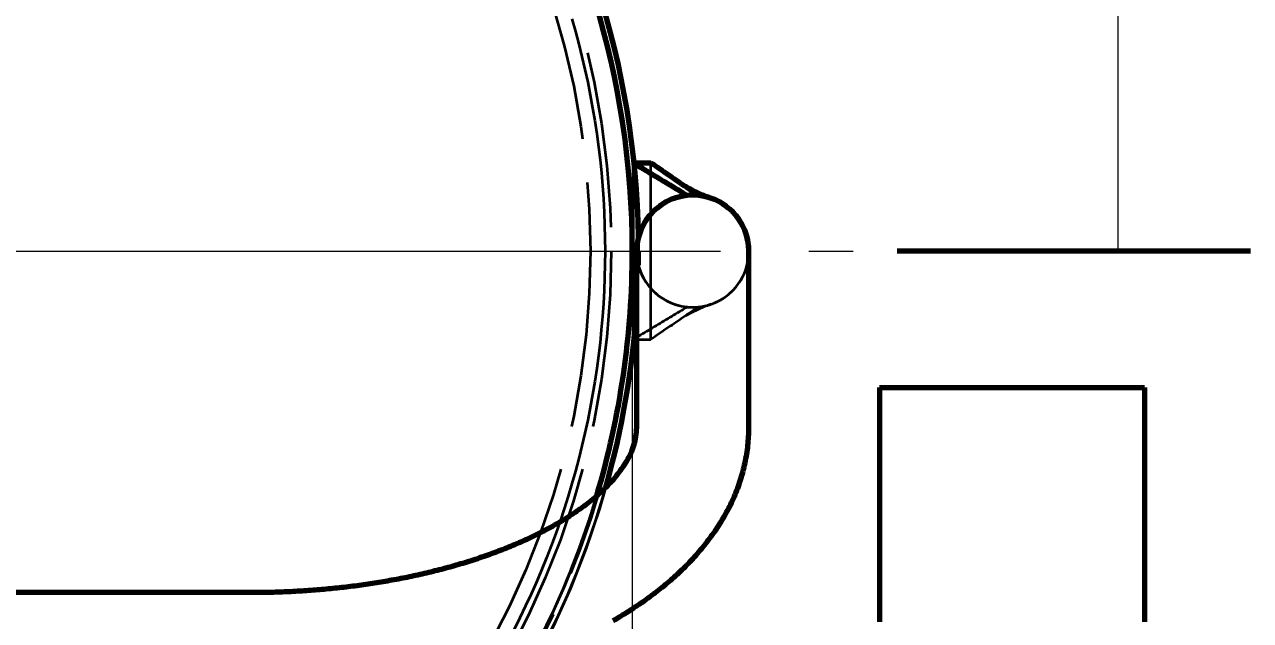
# Model space of a CAD drawing. Header units: millimetres. Extents: x 0 to 2382, y 0 to 420.
# Drawn here: x 162.24 to 190, y 124.72 to 138.23 of the extents above; entities that cross this region are included whole.
import ezdxf

# ---------------------------------------------------------------- set-up
doc = ezdxf.new("R2010")
doc.units = ezdxf.units.MM
doc.linetypes.add('IRAM-E-TRAZOS', pattern=[5, 4, -1])
doc.linetypes.add('IRAM-F-TRAZO-PUNTO', pattern=[20, 15, -2, 1, -2])
for name, color, linetype, lineweight in [('01-VISIBLE', 7, 'CONTINUOUS', 70), ('02-OCULTA', 4, 'IRAM-E-TRAZOS', 35), ('03-EJE', 1, 'IRAM-F-TRAZO-PUNTO', 18), ('04-COTA', 3, 'CONTINUOUS', 18), ('07-RECUADRO', 7, 'CONTINUOUS', 70), ('08-FINA', 5, 'CONTINUOUS', 18)]:
    doc.layers.add(name, color=color, linetype=linetype, lineweight=lineweight)
doc.styles.add('ISO3098', font='isocpeur.ttf')
doc.dimstyles.new('FLAMA-IRAM', dxfattribs={"dimtxt": 3.5, "dimasz": 3.5, "dimexe": 2, "dimexo": 1.5, "dimgap": 1, "dimtad": 1, "dimdec": 1, "dimtxsty": 'ISO3098', "dimblk": 'IRAM_FLECHA', "dimblk1": 'IRAM_FLECHA', "dimblk2": 'IRAM_FLECHA', "dimcen": 2.5, "dimclrd": 256, "dimclre": 256, "dimclrt": 256, "dimazin": 3, "dimtfac": 1, "dimtmove": 0, "dimatfit": 3, "dimlwd": 18, "dimlwe": 18})

# ---------------------------------------------------------------- blocks, each defined once
blk = doc.blocks.new('IRAM_FLECHA')
blk.add_solid([(0, 0), (-1, 0.125), (-1, -0.125)])

msp = doc.modelspace()

# ---------------------------------------------------------------- linework, layer by layer
at = {"layer": '01-VISIBLE'}
for p, q in [((176.42, 135.088), (176.04, 135.088)), ((176.1, 129.088), (176.1, 131.748)), ((178.64, 129.088), (178.64, 131.748)), ((176.04, 131.088), (176.1, 131.088)), ((181.6, 130), (187.6, 130)), ((145.63, 125.358), (167.37, 125.358))]:
    msp.add_line(p, q, dxfattribs=at)
for points in [[(177.244, 134.351), (177.201, 134.377), (177.158, 134.403), (177.115, 134.429), (177.072, 134.455), (177.029, 134.48), (176.986, 134.506), (176.943, 134.532), (176.9, 134.558), (176.857, 134.584), (176.814, 134.609), (176.771, 134.635), (176.729, 134.661), (176.686, 134.687), (176.643, 134.713), (176.6, 134.739), (176.557, 134.764), (176.514, 134.79), (176.471, 134.816), (176.428, 134.842), (176.385, 134.868), (176.342, 134.894), (176.299, 134.919), (176.256, 134.945), (176.213, 134.971), (176.171, 134.997), (176.128, 135.023), (176.085, 135.049), (176.042, 135.074)], [(177.118, 134.61), (177.074, 134.64), (177.03, 134.67), (176.987, 134.7), (176.943, 134.73), (176.9, 134.759), (176.856, 134.789), (176.812, 134.819), (176.769, 134.849), (176.725, 134.879), (176.682, 134.909), (176.638, 134.938), (176.594, 134.968), (176.551, 134.998), (176.507, 135.028), (176.464, 135.058), (176.42, 135.088)], [(177.496, 134.351), (177.454, 134.38), (177.412, 134.409), (177.37, 134.438), (177.328, 134.466), (177.286, 134.495), (177.244, 134.524), (177.202, 134.553), (177.16, 134.581), (177.118, 134.61)], [(177.789, 134.286), (177.739, 134.304), (177.689, 134.323), (177.639, 134.342), (177.59, 134.362), (177.54, 134.383), (177.491, 134.404), (177.443, 134.427), (177.395, 134.45), (177.347, 134.474), (177.3, 134.499), (177.253, 134.525), (177.207, 134.552), (177.162, 134.581), (177.118, 134.61)], [(176.1, 131.748), (176.1, 131.799), (176.1, 131.851), (176.1, 131.902), (176.1, 131.954), (176.1, 132.005), (176.1, 132.057), (176.1, 132.108), (176.1, 132.16), (176.1, 132.212), (176.1, 132.263), (176.1, 132.315), (176.1, 132.366), (176.1, 132.418), (176.1, 132.469), (176.1, 132.521), (176.1, 132.572), (176.1, 132.624), (176.1, 132.675), (176.1, 132.727), (176.1, 132.778), (176.1, 132.83), (176.1, 132.881), (176.1, 132.933), (176.1, 132.984), (176.1, 133.036), (176.1, 133.088)], [(178.64, 131.748), (178.64, 131.799), (178.64, 131.851), (178.64, 131.902), (178.64, 131.954), (178.64, 132.005), (178.64, 132.057), (178.64, 132.108), (178.64, 132.16), (178.64, 132.212), (178.64, 132.263), (178.64, 132.315), (178.64, 132.366), (178.64, 132.418), (178.64, 132.469), (178.64, 132.521), (178.64, 132.572), (178.64, 132.624), (178.64, 132.675), (178.64, 132.727), (178.64, 132.778), (178.64, 132.83), (178.64, 132.881), (178.64, 132.933), (178.64, 132.984), (178.64, 133.036), (178.64, 133.088)], [(176.1, 131.136), (176.09, 131.13), (176.081, 131.124), (176.071, 131.118), (176.061, 131.112), (176.051, 131.106), (176.042, 131.101)], [(181.6, 130), (181.6, 129.95), (181.6, 129.9), (181.6, 129.85), (181.6, 129.799), (181.6, 129.749), (181.6, 129.699), (181.6, 129.649), (181.6, 129.599), (181.6, 129.549), (181.6, 129.499), (181.6, 129.449), (181.6, 129.398), (181.6, 129.348), (181.6, 129.298), (181.6, 129.248), (181.6, 129.198), (181.6, 129.148), (181.6, 129.098), (181.6, 129.048), (181.6, 128.997), (181.6, 128.947), (181.6, 128.897), (181.6, 128.847), (181.6, 128.797), (181.6, 128.747), (181.6, 128.697), (181.6, 128.647), (181.6, 128.596), (181.6, 128.546), (181.6, 128.496), (181.6, 128.446), (181.6, 128.396), (181.6, 128.346), (181.6, 128.296), (181.6, 128.246), (181.6, 128.195), (181.6, 128.145), (181.6, 128.095), (181.6, 128.045), (181.6, 127.995), (181.6, 127.945), (181.6, 127.895), (181.6, 127.845), (181.6, 127.794), (181.6, 127.744), (181.6, 127.694), (181.6, 127.644), (181.6, 127.594), (181.6, 127.544), (181.6, 127.494), (181.6, 127.444), (181.6, 127.393), (181.6, 127.343), (181.6, 127.293), (181.6, 127.243), (181.6, 127.193), (181.6, 127.143), (181.6, 127.093), (181.6, 127.043), (181.6, 126.992), (181.6, 126.942), (181.6, 126.892), (181.6, 126.842), (181.6, 126.792), (181.6, 126.742), (181.6, 126.692), (181.6, 126.642), (181.6, 126.591), (181.6, 126.541), (181.6, 126.491), (181.6, 126.441), (181.6, 126.391), (181.6, 126.341), (181.6, 126.291), (181.6, 126.241), (181.6, 126.19), (181.6, 126.14), (181.6, 126.09), (181.6, 126.04), (181.6, 125.99), (181.6, 125.94), (181.6, 125.89), (181.6, 125.84), (181.6, 125.789), (181.6, 125.739), (181.6, 125.689), (181.6, 125.639), (181.6, 125.589), (181.6, 125.539), (181.6, 125.489), (181.6, 125.439), (181.6, 125.388), (181.6, 125.338), (181.6, 125.288), (181.6, 125.238), (181.6, 125.188), (181.6, 125.138), (181.6, 125.088), (181.6, 125.038), (181.6, 124.987), (181.6, 124.937), (181.6, 124.887), (181.6, 124.837), (181.6, 124.787), (181.6, 124.737), (181.6, 124.687)], [(187.6, 130), (187.6, 129.95), (187.6, 129.9), (187.6, 129.85), (187.6, 129.799), (187.6, 129.749), (187.6, 129.699), (187.6, 129.649), (187.6, 129.599), (187.6, 129.549), (187.6, 129.499), (187.6, 129.449), (187.6, 129.398), (187.6, 129.348), (187.6, 129.298), (187.6, 129.248), (187.6, 129.198), (187.6, 129.148), (187.6, 129.098), (187.6, 129.048), (187.6, 128.997), (187.6, 128.947), (187.6, 128.897), (187.6, 128.847), (187.6, 128.797), (187.6, 128.747), (187.6, 128.697), (187.6, 128.647), (187.6, 128.596), (187.6, 128.546), (187.6, 128.496), (187.6, 128.446), (187.6, 128.396), (187.6, 128.346), (187.6, 128.296), (187.6, 128.246), (187.6, 128.195), (187.6, 128.145), (187.6, 128.095), (187.6, 128.045), (187.6, 127.995), (187.6, 127.945), (187.6, 127.895), (187.6, 127.845), (187.6, 127.794), (187.6, 127.744), (187.6, 127.694), (187.6, 127.644), (187.6, 127.594), (187.6, 127.544), (187.6, 127.494), (187.6, 127.444), (187.6, 127.393), (187.6, 127.343), (187.6, 127.293), (187.6, 127.243), (187.6, 127.193), (187.6, 127.143), (187.6, 127.093), (187.6, 127.043), (187.6, 126.992), (187.6, 126.942), (187.6, 126.892), (187.6, 126.842), (187.6, 126.792), (187.6, 126.742), (187.6, 126.692), (187.6, 126.642), (187.6, 126.591), (187.6, 126.541), (187.6, 126.491), (187.6, 126.441), (187.6, 126.391), (187.6, 126.341), (187.6, 126.291), (187.6, 126.241), (187.6, 126.19), (187.6, 126.14), (187.6, 126.09), (187.6, 126.04), (187.6, 125.99), (187.6, 125.94), (187.6, 125.89), (187.6, 125.84), (187.6, 125.789), (187.6, 125.739), (187.6, 125.689), (187.6, 125.639), (187.6, 125.589), (187.6, 125.539), (187.6, 125.489), (187.6, 125.439), (187.6, 125.388), (187.6, 125.338), (187.6, 125.288), (187.6, 125.238), (187.6, 125.188), (187.6, 125.138), (187.6, 125.088), (187.6, 125.038), (187.6, 124.987), (187.6, 124.937), (187.6, 124.887), (187.6, 124.837), (187.6, 124.787), (187.6, 124.737), (187.6, 124.687)], [(167.37, 125.358), (167.42, 125.358), (167.47, 125.358), (167.52, 125.358), (167.57, 125.359), (167.62, 125.359), (167.67, 125.36), (167.721, 125.361), (167.771, 125.362), (167.821, 125.363), (167.871, 125.364), (167.921, 125.366), (167.971, 125.367), (168.021, 125.369), (168.071, 125.371), (168.121, 125.373), (168.171, 125.375), (168.221, 125.377), (168.271, 125.379), (168.321, 125.382), (168.371, 125.384), (168.421, 125.387), (168.471, 125.39), (168.521, 125.393), (168.571, 125.396), (168.621, 125.399), (168.671, 125.403), (168.721, 125.406), (168.771, 125.41), (168.821, 125.414), (168.871, 125.418), (168.921, 125.422), (168.97, 125.426), (169.02, 125.431), (169.07, 125.435), (169.12, 125.44), (169.17, 125.445), (169.22, 125.45), (169.27, 125.455), (169.319, 125.46), (169.369, 125.466), (169.419, 125.471), (169.469, 125.477), (169.518, 125.482), (169.568, 125.488), (169.618, 125.494), (169.668, 125.501), (169.717, 125.507), (169.767, 125.514), (169.817, 125.52), (169.866, 125.527), (169.916, 125.534), (169.965, 125.541), (170.015, 125.548), (170.064, 125.556), (170.114, 125.563), (170.163, 125.571), (170.213, 125.579), (170.262, 125.587), (170.312, 125.595), (170.361, 125.603), (170.41, 125.612), (170.46, 125.62), (170.509, 125.629), (170.558, 125.638), (170.608, 125.647), (170.657, 125.656), (170.706, 125.665), (170.755, 125.675), (170.804, 125.684), (170.854, 125.694), (170.903, 125.704), (170.952, 125.714), (171.001, 125.725), (171.05, 125.735), (171.099, 125.746), (171.147, 125.756), (171.196, 125.767), (171.245, 125.778), (171.294, 125.79), (171.343, 125.801), (171.391, 125.813), (171.44, 125.824), (171.489, 125.836), (171.537, 125.848), (171.586, 125.86), (171.634, 125.873), (171.683, 125.885), (171.731, 125.898), (171.78, 125.911), (171.828, 125.924), (171.876, 125.938), (171.925, 125.951), (171.973, 125.965), (172.021, 125.978), (172.069, 125.992), (172.117, 126.007), (172.165, 126.021), (172.213, 126.036), (172.261, 126.05), (172.309, 126.065), (172.356, 126.08), (172.404, 126.096), (172.452, 126.111), (172.499, 126.127), (172.547, 126.143), (172.594, 126.159), (172.642, 126.175), (172.689, 126.191), (172.736, 126.208), (172.783, 126.225), (172.83, 126.242), (172.877, 126.259), (172.924, 126.277), (172.971, 126.294), (173.018, 126.312), (173.064, 126.33), (173.111, 126.349), (173.158, 126.367), (173.204, 126.386), (173.25, 126.405), (173.297, 126.424), (173.343, 126.444), (173.389, 126.463), (173.435, 126.483), (173.481, 126.503), (173.526, 126.524), (173.572, 126.544), (173.618, 126.565), (173.663, 126.586), (173.708, 126.608), (173.753, 126.629), (173.799, 126.651), (173.843, 126.673), (173.888, 126.695), (173.933, 126.718), (173.978, 126.741), (174.022, 126.764), (174.066, 126.788), (174.11, 126.811), (174.154, 126.835), (174.198, 126.859), (174.242, 126.884), (174.285, 126.909), (174.329, 126.934), (174.372, 126.959), (174.415, 126.985), (174.457, 127.011), (174.5, 127.038), (174.542, 127.064), (174.585, 127.091), (174.627, 127.118), (174.668, 127.146), (174.71, 127.174), (174.751, 127.202), (174.792, 127.231), (174.833, 127.26), (174.874, 127.289), (174.914, 127.319), (174.954, 127.349), (174.994, 127.38), (175.033, 127.411), (175.072, 127.442), (175.111, 127.473), (175.15, 127.505), (175.188, 127.538), (175.225, 127.571), (175.263, 127.604), (175.3, 127.638), (175.337, 127.672), (175.373, 127.707), (175.408, 127.742), (175.444, 127.777), (175.479, 127.813), (175.513, 127.85), (175.547, 127.887), (175.58, 127.924), (175.612, 127.962), (175.644, 128.001), (175.676, 128.04), (175.706, 128.079), (175.736, 128.12), (175.765, 128.16), (175.794, 128.201), (175.821, 128.243), (175.848, 128.286), (175.874, 128.329), (175.898, 128.372), (175.922, 128.416), (175.945, 128.461), (175.966, 128.506), (175.986, 128.552), (176.005, 128.599), (176.022, 128.646), (176.038, 128.693), (176.052, 128.741), (176.064, 128.79), (176.075, 128.839), (176.084, 128.888), (176.091, 128.938), (176.096, 128.987), (176.099, 129.037), (176.1, 129.088)], [(175.566, 124.715), (175.609, 124.74), (175.652, 124.766), (175.695, 124.791), (175.738, 124.817), (175.781, 124.843), (175.823, 124.869), (175.866, 124.896), (175.908, 124.923), (175.95, 124.949), (175.992, 124.977), (176.034, 125.004), (176.076, 125.032), (176.117, 125.06), (176.159, 125.088), (176.2, 125.116), (176.241, 125.145), (176.282, 125.173), (176.323, 125.203), (176.363, 125.232), (176.403, 125.261), (176.444, 125.291), (176.483, 125.321), (176.523, 125.352), (176.563, 125.382), (176.602, 125.413), (176.641, 125.444), (176.68, 125.476), (176.719, 125.507), (176.758, 125.539), (176.796, 125.571), (176.834, 125.604), (176.872, 125.636), (176.91, 125.669), (176.947, 125.703), (176.984, 125.736), (177.021, 125.77), (177.058, 125.804), (177.094, 125.838), (177.13, 125.873), (177.166, 125.908), (177.202, 125.943), (177.237, 125.978), (177.272, 126.014), (177.307, 126.05), (177.341, 126.086), (177.375, 126.123), (177.409, 126.16), (177.443, 126.197), (177.476, 126.234), (177.509, 126.272), (177.541, 126.31), (177.574, 126.348), (177.605, 126.386), (177.637, 126.425), (177.668, 126.464), (177.699, 126.504), (177.729, 126.544), (177.759, 126.584), (177.789, 126.624), (177.818, 126.664), (177.847, 126.705), (177.876, 126.746), (177.904, 126.788), (177.932, 126.829), (177.959, 126.871), (177.986, 126.913), (178.012, 126.956), (178.038, 126.999), (178.064, 127.042), (178.089, 127.085), (178.113, 127.129), (178.137, 127.172), (178.161, 127.216), (178.184, 127.261), (178.207, 127.305), (178.229, 127.35), (178.25, 127.395), (178.272, 127.441), (178.292, 127.486), (178.312, 127.532), (178.332, 127.578), (178.351, 127.624), (178.369, 127.671), (178.387, 127.718), (178.404, 127.765), (178.421, 127.812), (178.437, 127.859), (178.453, 127.907), (178.468, 127.954), (178.482, 128.002), (178.496, 128.05), (178.509, 128.099), (178.522, 128.147), (178.534, 128.196), (178.545, 128.244), (178.556, 128.293), (178.566, 128.342), (178.575, 128.391), (178.584, 128.44), (178.592, 128.49), (178.6, 128.539), (178.607, 128.589), (178.613, 128.638), (178.619, 128.688), (178.624, 128.738), (178.628, 128.788), (178.632, 128.838), (178.635, 128.888), (178.637, 128.937), (178.639, 128.987), (178.64, 129.037), (178.64, 129.088)]]:
    msp.add_lwpolyline(points, dxfattribs=at)
for centre, radius, start, end in [((156.5, 133.088), 19.643, 0.922, 133.7952), ((156.5, 133.088), 19.5, 0, 133.9572), ((177.37, 133.088), 1.27, 0, -180), ((177.37, 133.088), 1.27, 95.7106, 165.5895), ((177.37, 133.088), 1.27, 84.2894, 95.7106), ((177.37, 133.088), 1.27, 0, 70.7149), ((156.5, 133.088), 19.5, -16.5135, 0), ((156.5, 133.088), 19.643, -0.922, 0), ((156.5, 133.088), 19.643, -15.8234, -3.7697)]:
    msp.add_arc(centre, radius, start, end, dxfattribs=at)
at = {"layer": '02-OCULTA'}
for p, q in [((176.02, 135.088), (176.02, 131.088)), ((176.04, 135.088), (176.02, 135.088)), ((176.02, 131.088), (176.02, 135.088)), ((176.02, 135.088), (176.42, 135.088)), ((176.42, 133.088), (176.42, 135.088)), ((176.42, 131.088), (176.42, 135.088)), ((176.42, 131.088), (176.42, 133.088)), ((176.02, 131.088), (176.04, 131.088)), ((176.02, 131.088), (176.42, 131.088)), ((176.1, 131.088), (176.42, 131.088))]:
    msp.add_line(p, q, dxfattribs=at)
for points in [[(174.632, 138.355), (174.713, 138.07), (174.789, 137.783), (174.861, 137.495), (174.928, 137.206), (174.99, 136.917), (175.048, 136.626), (175.102, 136.334), (175.151, 136.041), (175.195, 135.748), (175.234, 135.454), (175.269, 135.16), (175.3, 134.865), (175.325, 134.569), (175.346, 134.273), (175.362, 133.977), (175.374, 133.681), (175.38, 133.384), (175.383, 133.088)], [(174.632, 138.355), (174.713, 138.07), (174.789, 137.783), (174.861, 137.495), (174.928, 137.206), (174.99, 136.917), (175.048, 136.626), (175.102, 136.334), (175.151, 136.041), (175.195, 135.748), (175.234, 135.454), (175.269, 135.16), (175.3, 134.865), (175.325, 134.569), (175.346, 134.273), (175.362, 133.977), (175.374, 133.681), (175.38, 133.384), (175.383, 133.088)], [(176.042, 135.074), (176.038, 135.077), (176.034, 135.079), (176.031, 135.081), (176.027, 135.083), (176.024, 135.085), (176.02, 135.088)], [(177.789, 134.286), (177.789, 134.286), (177.789, 134.286), (177.789, 134.286), (177.789, 134.286), (177.789, 134.286), (177.789, 134.286)], [(175.383, 133.088), (175.38, 132.791), (175.374, 132.494), (175.362, 132.198), (175.346, 131.902), (175.325, 131.606), (175.299, 131.31), (175.269, 131.015), (175.234, 130.721), (175.195, 130.427), (175.151, 130.134), (175.102, 129.841), (175.048, 129.549), (174.99, 129.258), (174.928, 128.968), (174.861, 128.68), (174.789, 128.392), (174.713, 128.105), (174.633, 127.82), (174.547, 127.535), (174.458, 127.253), (174.364, 126.971), (174.266, 126.692), (174.163, 126.413), (174.056, 126.137), (173.945, 125.862), (173.829, 125.589), (173.709, 125.317), (173.585, 125.048), (173.457, 124.781), (173.324, 124.515)], [(175.383, 133.088), (175.38, 132.791), (175.374, 132.494), (175.362, 132.198), (175.346, 131.902), (175.325, 131.606), (175.299, 131.31), (175.269, 131.015), (175.234, 130.721), (175.195, 130.427), (175.151, 130.134), (175.102, 129.841), (175.048, 129.549), (174.99, 129.258), (174.928, 128.968), (174.861, 128.68), (174.789, 128.392), (174.713, 128.105), (174.633, 127.82), (174.547, 127.535), (174.458, 127.253), (174.364, 126.971), (174.266, 126.692), (174.163, 126.413), (174.056, 126.137), (173.945, 125.862), (173.829, 125.589), (173.709, 125.317), (173.585, 125.048), (173.457, 124.781), (173.324, 124.515)], [(177.789, 131.889), (177.739, 131.871), (177.689, 131.852), (177.639, 131.833), (177.59, 131.813), (177.54, 131.792), (177.491, 131.771), (177.443, 131.748), (177.395, 131.725), (177.347, 131.701), (177.3, 131.676), (177.253, 131.65), (177.207, 131.623), (177.162, 131.594), (177.118, 131.565)], [(177.244, 131.824), (177.2, 131.797), (177.156, 131.771), (177.112, 131.744), (177.068, 131.718), (177.024, 131.691), (176.98, 131.665), (176.936, 131.639), (176.892, 131.612), (176.848, 131.586), (176.804, 131.559), (176.76, 131.533), (176.716, 131.506), (176.672, 131.48), (176.628, 131.453), (176.584, 131.427), (176.54, 131.4), (176.496, 131.374), (176.452, 131.347), (176.408, 131.321), (176.364, 131.294), (176.32, 131.268), (176.276, 131.242), (176.232, 131.215), (176.188, 131.189), (176.144, 131.162), (176.1, 131.136)], [(177.496, 131.824), (177.454, 131.795), (177.412, 131.766), (177.37, 131.737), (177.328, 131.709), (177.286, 131.68), (177.244, 131.651), (177.202, 131.622), (177.16, 131.594), (177.118, 131.565)], [(177.118, 131.565), (177.074, 131.535), (177.03, 131.505), (176.987, 131.475), (176.943, 131.445), (176.9, 131.416), (176.856, 131.386), (176.812, 131.356), (176.769, 131.326), (176.725, 131.296), (176.682, 131.266), (176.638, 131.237), (176.594, 131.207), (176.551, 131.177), (176.507, 131.147), (176.464, 131.117), (176.42, 131.088)], [(176.042, 131.101), (176.038, 131.098), (176.034, 131.096), (176.031, 131.094), (176.027, 131.092), (176.024, 131.09), (176.02, 131.088)], [(181.6, 124.7), (181.6, 124.8), (181.6, 124.9), (181.6, 125), (181.6, 125.1), (181.6, 125.2), (181.6, 125.3), (181.6, 125.4), (181.6, 125.5), (181.6, 125.6), (181.6, 125.7), (181.6, 125.8), (181.6, 125.9), (181.6, 126), (181.6, 126.1), (181.6, 126.2), (181.6, 126.3), (181.6, 126.4), (181.6, 126.5), (181.6, 126.6), (181.6, 126.7), (181.6, 126.8), (181.6, 126.9), (181.6, 127), (181.6, 127.1), (181.6, 127.2), (181.6, 127.3), (181.6, 127.4), (181.6, 127.5), (181.6, 127.6), (181.6, 127.7), (181.6, 127.8), (181.6, 127.9), (181.6, 128), (181.6, 128.1), (181.6, 128.2), (181.6, 128.3), (181.6, 128.4), (181.6, 128.5), (181.6, 128.6), (181.6, 128.7), (181.6, 128.8), (181.6, 128.9), (181.6, 129), (181.6, 129.1), (181.6, 129.2), (181.6, 129.3), (181.6, 129.4), (181.6, 129.5), (181.6, 129.6), (181.6, 129.7), (181.6, 129.8), (181.6, 129.9), (181.6, 130)], [(187.6, 124.7), (187.6, 124.8), (187.6, 124.9), (187.6, 125), (187.6, 125.1), (187.6, 125.2), (187.6, 125.3), (187.6, 125.4), (187.6, 125.5), (187.6, 125.6), (187.6, 125.7), (187.6, 125.8), (187.6, 125.9), (187.6, 126), (187.6, 126.1), (187.6, 126.2), (187.6, 126.3), (187.6, 126.4), (187.6, 126.5), (187.6, 126.6), (187.6, 126.7), (187.6, 126.8), (187.6, 126.9), (187.6, 127), (187.6, 127.1), (187.6, 127.2), (187.6, 127.3), (187.6, 127.4), (187.6, 127.5), (187.6, 127.6), (187.6, 127.7), (187.6, 127.8), (187.6, 127.9), (187.6, 128), (187.6, 128.1), (187.6, 128.2), (187.6, 128.3), (187.6, 128.4), (187.6, 128.5), (187.6, 128.6), (187.6, 128.7), (187.6, 128.8), (187.6, 128.9), (187.6, 129), (187.6, 129.1), (187.6, 129.2), (187.6, 129.3), (187.6, 129.4), (187.6, 129.5), (187.6, 129.6), (187.6, 129.7), (187.6, 129.8), (187.6, 129.9), (187.6, 130)]]:
    msp.add_lwpolyline(points, dxfattribs=at)
for radius in [19.643, 19.5, 19.5, 19.5, 19.025, 19.025, 19.025, 19.025, 19.025, 19.025, 19.025, 19.025, 18.55, 18.55, 18.55, 18.55]:
    msp.add_circle((156.5, 133.088), radius, dxfattribs=at)
for centre, radius, start, end in [((156.5, 133.088), 19.53, 162, 18), ((156.5, 133.088), 19.53, 162, 18), ((156.5, 133.088), 19.5, 162, 18), ((156.5, 133.088), 19.5, 162, 18), ((177.37, 133.088), 1.27, 70.7149, 84.2894), ((177.37, 133.088), 1.27, 165.5895, 180), ((156.5, 133.088), 19.643, 0, 0.922), ((177.37, 133.088), 1.27, -180, 0), ((177.37, 133.088), 1.27, -180, -95.7106), ((177.37, 133.088), 1.27, -70.7149, 0), ((156.5, 133.088), 19.643, -3.7697, -0.922), ((177.37, 133.088), 1.27, -84.2894, -70.7149), ((177.37, 133.088), 1.27, -95.7106, -84.2894), ((156.5, 133.088), 19.643, -27.8234, -15.8234), ((156.5, 133.088), 19.5, -28.2936, -16.5135)]:
    msp.add_arc(centre, radius, start, end, dxfattribs=at)
at = {"layer": '03-EJE'}
for p, q in [((123, 133.088), (190, 133.088)), ((136.7, 133.088), (176.3, 133.088))]:
    msp.add_line(p, q, dxfattribs=at)
at = {"layer": '07-RECUADRO'}
msp.add_line((190, 133.088), (182, 133.088), dxfattribs=at)
at = {"layer": '08-FINA'}
msp.add_line((187, 133.088), (187, 142.088), dxfattribs=at)

# ---------------------------------------------------------------- dimensions: what is measured, and where the dimension line sits
at = {"layer": '04-COTA'}
msp.add_linear_dim(base=(137, 80), p1=(137, 133.088), p2=(176, 133.088), dimstyle='FLAMA-IRAM', override={"dimlfac": 10, "dimpost": '%%c<>'}, dxfattribs=at).render()

doc.saveas('drawing.dxf')
